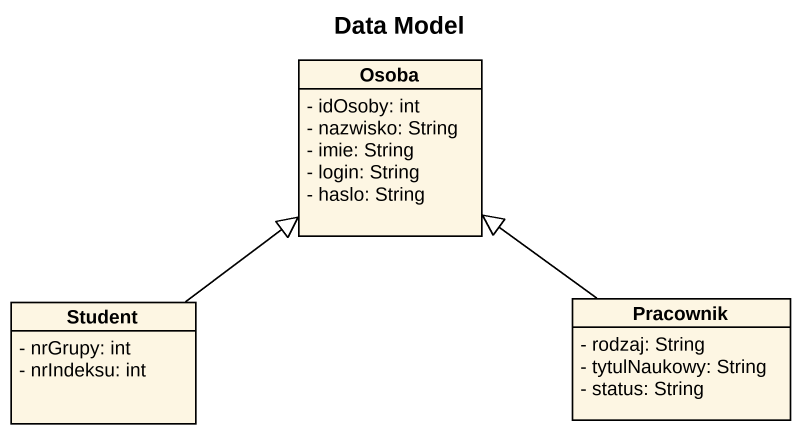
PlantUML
@startuml
title Data Model
hide circle
hide empty members
skinparam classAttributeIconSize 0
class Osoba {
  - idOsoby: int
  - nazwisko: String
  - imie: String
  - login: String
  - haslo: String
}
class Student {
  - nrGrupy: int
  - nrIndeksu: int
}
class Pracownik {
  - rodzaj: String
  - tytulNaukowy: String
  - status: String
}
Student -up-|> Osoba
Pracownik -up-|> Osoba
@enduml
